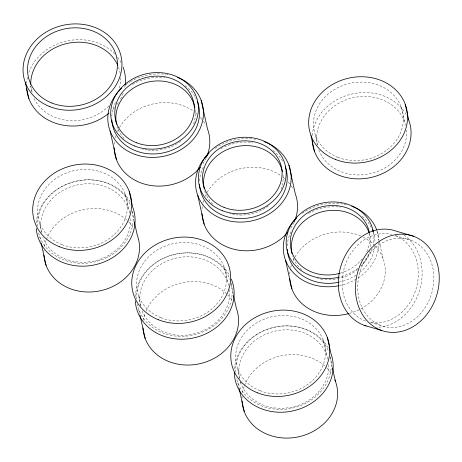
<?xml version="1.0" encoding="UTF-8"?>
<svg xmlns="http://www.w3.org/2000/svg" width="462" height="462" viewBox="0 0 462 462"><rect width="100%" height="100%" fill="white"/><g stroke="black" fill="none" stroke-linecap="round" stroke-linejoin="round"><path stroke-width="0.35" stroke-dasharray="2.31 1.73" d="M395.524 235.649L410.412 240.038A45.236 37.416 -73.6 0 1 418.942 315.303A45.236 37.416 -73.6 0 1 358.004 293.133A45.236 37.416 -73.6 0 1 410.412 240.038M370.333 322.418L381.162 325.612M401.259 107.063L404.441 121.408M376.975 231.231L378.996 240.332M379.152 241.031L383.027 258.529M315.604 135.632L317.723 145.201M330.082 357.34L332.103 366.435M323.4 340.436L326.582 354.787M231.029 284.303L233.356 294.802M224.347 267.4L227.523 281.751M237.739 369.011L239.865 378.574M240.621 381.993L240.921 383.356M237.872 382.836L238.958 387.733M131.97 211.267L133.992 220.368M125.289 194.369L128.471 208.714M138.687 295.975L140.806 305.538M138.814 309.8L139.899 314.697M30.729 86.146L32.092 92.296M39.634 222.938L41.753 232.507M39.761 236.763L40.847 241.666M312.272 135.533A49.757 42.827 -12.5 0 1 352.853 93.774A49.757 42.827 -12.5 0 1 406.699 115.494M406.421 130.013A45.236 38.935 -12.5 0 1 369.577 173.81A45.236 38.935 -12.5 0 1 318.335 148.706M317.296 144.756A45.236 38.935 -12.5 0 1 353.263 97.667A45.236 38.935 -12.5 0 1 405.636 125.306M125.115 85.152A49.757 42.827 -12.5 0 1 124.48 88.669M123.14 93.26A49.757 42.827 -12.5 0 1 119.947 100.185M118.474 102.576A49.757 42.827 -12.5 0 1 117.256 104.337M114.547 107.715A49.757 42.827 -12.5 0 1 112.578 109.829M26.605 83.408A49.757 42.827 -12.5 0 1 27.512 77.056M28.852 72.459A49.757 42.827 -12.5 0 1 67.238 40.939A49.757 42.827 -12.5 0 1 114.974 54.181M117.614 57.271A49.757 42.827 -12.5 0 1 121.414 63.288M120.617 77.766A45.236 38.935 -12.5 0 1 119.248 88.675M108.934 105.942A45.236 38.935 -12.5 0 1 33.351 96.968M31.503 91.153A45.236 38.935 -12.5 0 1 30.769 85.765M118.509 67.14A45.236 38.935 -12.5 0 1 120.12 73.042M36.302 222.84A49.757 42.827 -12.5 0 1 76.478 181.168A49.757 42.827 -12.5 0 1 130.388 202.171M130.55 218.665A45.236 38.935 -12.5 0 1 93.607 261.111A45.236 38.935 -12.5 0 1 42.81 237.289M41.326 232.057A45.236 38.935 -12.5 0 1 77.68 184.887A45.236 38.935 -12.5 0 1 129.816 213.277M132.317 211.221A48.123 41.418 -12.5 0 1 94.208 262.023A48.123 41.418 -12.5 0 1 38.329 231.912M37.549 226.178A48.123 41.418 -12.5 0 1 76.086 181.191A48.123 41.418 -12.5 0 1 130.388 205.116M43.884 251.478A48.123 41.418 -12.5 0 1 43.965 250.109M44.392 246.679A48.123 41.418 -12.5 0 1 46.177 239.969M46.425 239.304A48.123 41.418 -12.5 0 1 82.825 209.806A48.123 41.418 -12.5 0 1 128.217 221.338M128.719 221.841A48.123 41.418 -12.5 0 1 133.53 227.76M135.308 296.587A49.757 42.827 -12.5 0 1 175.537 254.198A49.757 42.827 -12.5 0 1 229.781 275.831M229.435 289.674A45.236 38.935 -12.5 0 1 193.809 333.893A45.236 38.935 -12.5 0 1 141.869 310.32M140.523 305.763A45.236 38.935 -12.5 0 1 175.958 258.096A45.236 38.935 -12.5 0 1 228.719 285.643M231.035 282.842A48.123 41.418 -12.5 0 1 193.676 334.967A48.123 41.418 -12.5 0 1 137.237 304.239M136.602 299.214A48.123 41.418 -12.5 0 1 175.907 254.06A48.123 41.418 -12.5 0 1 229.943 279.406M143.335 320.397A48.123 41.418 -12.5 0 1 144.993 313.669M146.009 311.018A48.123 41.418 -12.5 0 1 227.269 294.375M227.772 294.872A48.123 41.418 -12.5 0 1 232.582 300.797M234.407 368.913A49.757 42.827 -12.5 0 1 274.59 327.235A49.757 42.827 -12.5 0 1 328.499 348.244M328.661 364.737A45.236 38.935 -12.5 0 1 290.95 407.34A45.236 38.935 -12.5 0 1 240.477 382.08M239.437 378.13A45.236 38.935 -12.5 0 1 275.785 330.959A45.236 38.935 -12.5 0 1 327.928 359.344M330.266 356.583A48.123 41.418 -12.5 0 1 292.729 407.998A48.123 41.418 -12.5 0 1 236.44 377.985M235.66 372.251A48.123 41.418 -12.5 0 1 274.197 327.258A48.123 41.418 -12.5 0 1 328.499 351.184M241.978 398.238A48.123 41.418 -12.5 0 1 242.076 396.177M242.504 392.752A48.123 41.418 -12.5 0 1 244.288 386.041M244.537 385.377A48.123 41.418 -12.5 0 1 280.936 355.873A48.123 41.418 -12.5 0 1 326.322 367.411M326.83 367.908A48.123 41.418 -12.5 0 1 331.641 373.833M404.013 235.135A49.757 41.158 -73.6 0 1 419.687 289.928A49.757 41.158 -73.6 0 1 376.732 327.35M395.495 235.695A45.236 37.416 -73.6 0 1 416.17 288.611A45.236 37.416 -73.6 0 1 370.316 322.326M365.598 321.021A45.236 37.416 -73.6 0 1 344.398 267.446A45.236 37.416 -73.6 0 1 391.505 234.442M206.144 157.935A48.123 41.418 -12.5 0 1 202.691 163.993M114.276 144.196A48.123 41.418 -12.5 0 1 114.703 140.771M115.269 138.069A48.123 41.418 -12.5 0 1 116.031 135.395M117.55 131.422A48.123 41.418 -12.5 0 1 118.474 129.481M119.496 127.599A48.123 41.418 -12.5 0 1 193.642 111.348M195.316 112.607A48.123 41.418 -12.5 0 1 196.956 113.981M200.473 117.469A48.123 41.418 -12.5 0 1 202.24 119.606M203.453 121.275A48.123 41.418 -12.5 0 1 205.602 124.815M125.618 84.875A48.123 41.418 -12.5 0 1 129.793 82.022M130.376 81.67A48.123 41.418 -12.5 0 1 165.823 74.376M166.534 74.474A48.123 41.418 -12.5 0 1 167.954 74.705M111.81 116.32A44.138 37.994 -12.5 0 1 115.656 102.131M132.53 84.436A44.138 37.994 -12.5 0 1 164.98 77.789M185.158 85.741A44.138 37.994 -12.5 0 1 196.321 99.099M195.189 109.748A40.027 34.454 -12.5 0 1 193.07 125.323M180.509 141.332A40.027 34.454 -12.5 0 1 148.516 150.156M147.164 149.994A40.027 34.454 -12.5 0 1 142.163 149.018M123.989 138.421A40.027 34.454 -12.5 0 1 118.249 129.579M117.735 128.297A40.027 34.454 -12.5 0 1 117.077 126.328M293.878 222.626A48.123 41.418 -12.5 0 1 290.032 229.244M202.01 208.888A48.123 41.418 -12.5 0 1 202.697 204.1M203.003 202.754A48.123 41.418 -12.5 0 1 203.765 200.081M205.29 196.107A48.123 41.418 -12.5 0 1 206.208 194.173M207.23 192.284A48.123 41.418 -12.5 0 1 281.375 176.039M283.05 177.298A48.123 41.418 -12.5 0 1 284.696 178.667M288.207 182.155A48.123 41.418 -12.5 0 1 289.98 184.298M291.193 185.967A48.123 41.418 -12.5 0 1 293.335 189.501M215.113 148.29A48.123 41.418 -12.5 0 1 252.881 138.975M254.267 139.16A48.123 41.418 -12.5 0 1 255.688 139.391M199.544 181.012A44.138 37.994 -12.5 0 1 203.39 166.822M220.876 148.77A44.138 37.994 -12.5 0 1 252.714 142.475M272.892 150.433A44.138 37.994 -12.5 0 1 283.067 161.867M283.004 175.127A40.027 34.454 -12.5 0 1 281.052 189.38M268.243 206.023A40.027 34.454 -12.5 0 1 236.249 214.842M234.898 214.686A40.027 34.454 -12.5 0 1 229.897 213.71M212.722 204.152A40.027 34.454 -12.5 0 1 205.983 194.271M205.469 192.983A40.027 34.454 -12.5 0 1 204.81 191.02M378.932 242.446A48.123 41.418 -12.5 0 1 357.553 278.286M356.364 279.019A48.123 41.418 -12.5 0 1 339.576 285.574M302.252 213.392A48.123 41.418 -12.5 0 1 343.422 204.083M344.132 204.216A48.123 41.418 -12.5 0 1 346.252 204.666M377.142 231.191A48.123 41.418 -12.5 0 1 378.88 240.419M374.988 245.813A48.123 41.418 -12.5 0 1 359.713 309.39M359.089 309.702A48.123 41.418 -12.5 0 1 349.347 313.438M289.703 274.261A48.123 41.418 -12.5 0 1 290.431 268.786M290.737 267.446A48.123 41.418 -12.5 0 1 291.499 264.772M293.024 260.799A48.123 41.418 -12.5 0 1 293.947 258.859M294.964 256.976A48.123 41.418 -12.5 0 1 360.689 236.013M363.219 237.185A48.123 41.418 -12.5 0 1 374.497 245.305M372.898 231.092A44.138 37.994 -12.5 0 1 374.977 242.931M374.746 246.523A44.138 37.994 -12.5 0 1 358.87 273.088M355.994 275.133A44.138 37.994 -12.5 0 1 339.587 282.068M287.277 245.697A44.138 37.994 -12.5 0 1 291.776 230.272M308.61 213.456A44.138 37.994 -12.5 0 1 340.448 207.167M362.277 216.407A44.138 37.994 -12.5 0 1 371.477 227.83M369.005 232.392A40.027 34.454 -12.5 0 1 370.53 247.488M369.975 250.26A40.027 34.454 -12.5 0 1 360.533 266.73M357.576 269.444A40.027 34.454 -12.5 0 1 339.859 278.361M339.177 278.528A40.027 34.454 -12.5 0 1 323.983 279.533M322.632 279.371A40.027 34.454 -12.5 0 1 317.631 278.395M301.513 269.843A40.027 34.454 -12.5 0 1 292.544 255.705M373.487 232.49A44.138 37.994 -12.5 0 1 373.227 244.606M372.158 248.631A44.138 37.994 -12.5 0 1 361.018 265.604M357.807 268.307A44.138 37.994 -12.5 0 1 339.229 277.119M369.508 233.657A40.027 34.454 -12.5 0 1 366.36 252.391M362.283 258.778A40.027 34.454 -12.5 0 1 340.823 273.019M337.814 157.299A45.236 38.935 -12.5 0 0 403.338 117.013A45.236 38.935 -12.5 0 0 334.142 89.732A45.236 38.935 -12.5 0 0 337.814 157.299M61.844 244.606A45.236 38.935 -12.5 0 0 127.368 204.314A45.236 38.935 -12.5 0 0 58.172 177.038A45.236 38.935 -12.5 0 0 61.844 244.606M160.897 317.642A45.236 38.935 -12.5 0 0 226.426 277.35A45.236 38.935 -12.5 0 0 157.224 250.069A45.236 38.935 -12.5 0 0 160.897 317.642M259.956 390.679A45.236 38.935 -12.5 0 0 325.479 350.387A45.236 38.935 -12.5 0 0 256.283 323.105A45.236 38.935 -12.5 0 0 259.956 390.679"/><path stroke-width="0.69" d="M413.426 236.221A49.757 41.158 -73.6 0 0 355.786 294.623A49.757 41.158 -73.6 0 0 422.817 319.011A49.757 41.158 -73.6 0 0 413.426 236.221L396.309 231.173A49.757 41.158 -73.6 0 0 341.118 265.384A49.757 41.158 -73.6 0 0 366.175 325.97M364.137 325.3L381.254 330.347M405.226 104.198L408.726 119.981M311.001 135.626L314.501 151.409M327.367 337.572L330.861 353.355A49.757 42.827 -12.5 0 1 291.718 411.157A49.757 42.827 -12.5 0 1 234.303 372.447M288.935 165.148L295.293 193.844A48.123 41.418 -12.5 0 1 294.173 221.974M332.409 367.839L335.36 381.138M285.539 260.227L291.903 288.929M201.195 100.456L207.559 129.158A48.123 41.418 -12.5 0 1 206.439 157.288M233.512 295.501L236.301 308.102A48.123 41.418 -12.5 0 1 199.214 363.842A48.123 41.418 -12.5 0 1 142.966 327.91M197.805 195.542L204.169 224.237M239.114 388.432L244.231 411.532M129.256 191.505L132.756 207.288A49.757 42.827 -12.5 0 1 94.797 264.841A49.757 42.827 -12.5 0 1 36.284 228.465M134.298 221.766L137.249 235.066A48.123 41.418 -12.5 0 1 100.156 290.812A48.123 41.418 -12.5 0 1 43.913 254.88M110.072 130.856L116.436 159.552M140.055 315.402L145.178 338.496M25.387 82.79L28.887 98.573M41.158 243.064L46.125 265.459M408.212 118.682A49.757 42.827 -12.5 0 1 371.165 177.448A49.757 42.827 -12.5 0 1 312.214 140.465M123.111 67.146A49.757 42.827 -12.5 0 1 125.115 85.152M109.009 113.115A49.757 42.827 -12.5 0 1 57.276 123.781A49.757 42.827 -12.5 0 1 26.646 88.329M30.723 84.407A45.236 38.935 -12.5 0 1 67.331 43.399A45.236 38.935 -12.5 0 1 117.741 65.258M231.295 279.025A49.757 42.827 -12.5 0 1 194.248 337.786A49.757 42.827 -12.5 0 1 135.297 300.808M334.863 379.88A48.123 41.418 -12.5 0 1 299.029 436.711A48.123 41.418 -12.5 0 1 242.019 400.947M200.185 167.325A48.123 41.418 -12.5 0 1 147.147 184.788A48.123 41.418 -12.5 0 1 114.172 147.615M177.57 77.408A48.123 41.418 -12.5 0 1 195.669 136.238A48.123 41.418 -12.5 0 1 125.502 149.688A48.123 41.418 -12.5 0 1 121.772 88.103M197.43 101.715A44.138 37.994 -12.5 0 1 163.404 152.847A44.138 37.994 -12.5 0 1 111.81 119.889M116.551 124.307A40.027 34.454 -12.5 0 1 148.585 81.93A40.027 34.454 -12.5 0 1 194.86 107.686M287.924 232.011A48.123 41.418 -12.5 0 1 235.626 249.642A48.123 41.418 -12.5 0 1 201.958 213.658M263.993 141.603A48.123 41.418 -12.5 0 1 284.055 199.994A48.123 41.418 -12.5 0 1 214.004 214.865A48.123 41.418 -12.5 0 1 208.991 153.274M285.164 166.401A44.138 37.994 -12.5 0 1 251.143 217.533A44.138 37.994 -12.5 0 1 199.544 184.575M204.285 188.998A40.027 34.454 -12.5 0 1 235.926 146.702A40.027 34.454 -12.5 0 1 282.449 171.691M348.671 313.623A48.123 41.418 -12.5 0 1 289.691 278.343M338.889 285.718A48.123 41.418 -12.5 0 1 289.264 267.538A48.123 41.418 -12.5 0 1 295.241 219.45M295.726 218.948A48.123 41.418 -12.5 0 1 296.725 217.966M351.726 206.289A48.123 41.418 -12.5 0 1 376.669 229.833M338.877 282.224A44.138 37.994 -12.5 0 1 287.283 249.266M372.372 229.776A44.138 37.994 -12.5 0 1 372.898 231.092M292.024 253.684A40.027 34.454 -12.5 0 1 321.315 211.977A40.027 34.454 -12.5 0 1 369.005 232.392M339.229 277.119A44.138 37.994 -12.5 0 1 286.994 249.994A44.138 37.994 -12.5 0 1 322.337 203.043A44.138 37.994 -12.5 0 1 373.36 231.785M340.153 273.215A40.027 34.454 -12.5 0 1 291.222 249.982A40.027 34.454 -12.5 0 1 322.759 206.572A40.027 34.454 -12.5 0 1 369.398 232.963M335.435 159.459A49.757 42.827 -12.5 0 0 407.513 115.142A49.757 42.827 -12.5 0 0 331.393 85.135A49.757 42.827 -12.5 0 0 335.435 159.459M49.821 106.624A49.757 42.827 -12.5 0 0 121.899 62.306A49.757 42.827 -12.5 0 0 45.778 32.3A49.757 42.827 -12.5 0 0 49.821 106.624M51.883 103.032A45.236 38.935 -12.5 0 0 117.406 62.74A45.236 38.935 -12.5 0 0 48.21 35.459A45.236 38.935 -12.5 0 0 51.883 103.032M59.465 246.766A49.757 42.827 -12.5 0 0 131.543 202.448A49.757 42.827 -12.5 0 0 55.423 172.442A49.757 42.827 -12.5 0 0 59.465 246.766M158.518 319.802A49.757 42.827 -12.5 0 0 230.596 275.485A49.757 42.827 -12.5 0 0 154.475 245.472A49.757 42.827 -12.5 0 0 158.518 319.802M257.571 392.839A49.757 42.827 -12.5 0 0 329.654 348.515A49.757 42.827 -12.5 0 0 253.534 318.509A49.757 42.827 -12.5 0 0 257.571 392.839M134.454 145.957A44.138 37.994 -12.5 0 0 198.4 106.641A44.138 37.994 -12.5 0 0 130.873 80.018A44.138 37.994 -12.5 0 0 134.454 145.957M136.33 142.689A40.027 34.454 -12.5 0 0 194.317 107.034A40.027 34.454 -12.5 0 0 133.079 82.894A40.027 34.454 -12.5 0 0 136.33 142.689M222.187 210.643A44.138 37.994 -12.5 0 0 286.134 171.327A44.138 37.994 -12.5 0 0 218.607 144.71A44.138 37.994 -12.5 0 0 222.187 210.643M224.064 207.374A40.027 34.454 -12.5 0 0 282.051 171.725A40.027 34.454 -12.5 0 0 220.813 147.58A40.027 34.454 -12.5 0 0 224.064 207.374"/></g></svg>
